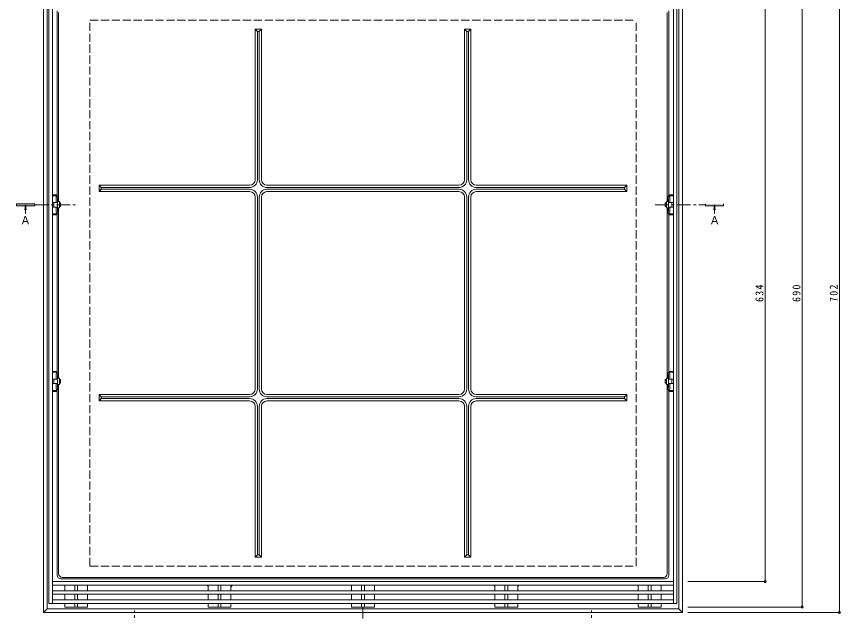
# Model space of a CAD drawing. Units: millimetres at full size, sheet at 1:3; details may follow other scales. Extents: x -1123 to 1153, y -824 to 816.
# Drawn here: x -1002 to -97, y -176 to 479 of the extents above; entities that cross this region are included whole.
import ezdxf
from ezdxf.enums import TextEntityAlignment as Align

# ---------------------------------------------------------------- set-up
doc = ezdxf.new("R2010")
doc.units = ezdxf.units.MM
doc.header["$LTSCALE"] = 3
doc.header["$PDMODE"] = 32
doc.header["$PDSIZE"] = 2.4
for name, pattern in [('CHAIN1', [8, 5, -1, 1, -1]), ('CHAIN2', [12, 9, -1, 1, -1]), ('DASHED3', [4, 3, -1])]:
    doc.linetypes.add(name, pattern=pattern)
for name, color, linetype, lineweight in [('4-0', 3, 'Continuous', 9), ('4-1', 2, 'Continuous', 9), ('4-2', 3, 'Continuous', 9), ('4-4', 2, 'Continuous', 9), ('4-5', 7, 'Continuous', 9)]:
    doc.layers.add(name, color=color, linetype=linetype, lineweight=lineweight)
doc.styles.add('ＭＳ ゴシック', font='')
doc.styles.get('ＭＳ ゴシック').set_extended_font_data('MS Gothic')

msp = doc.modelspace()

# ---------------------------------------------------------------- linework, layer by layer
at = {"layer": '4-0'}
for p, q in [((-957.644, 283.403), (-957.644, 485.387)), ((-956.001, 275.903), (-956.001, 483.744)), ((-287.318, 275.903), (-287.318, 483.744)), ((-285.675, 283.403), (-285.675, 485.387)), ((-733.16, 465.402), (-740.16, 465.402)), ((-737.66, 462.903), (-740.16, 465.402)), ((-740.16, 299.903), (-740.16, 465.402)), ((-735.66, 462.903), (-737.66, 462.903)), ((-737.66, 299.903), (-737.66, 462.903)), ((-733.16, 465.402), (-735.66, 462.903)), ((-735.66, 299.903), (-735.66, 462.903)), ((-733.16, 299.903), (-733.16, 465.402)), ((-510.16, 465.402), (-503.16, 465.402)), ((-510.16, 465.402), (-507.66, 462.903)), ((-510.16, 299.903), (-510.16, 465.402)), ((-507.66, 462.903), (-505.66, 462.903)), ((-507.66, 299.903), (-507.66, 462.903)), ((-505.66, 462.903), (-503.16, 465.402)), ((-505.66, 299.903), (-505.66, 462.903)), ((-503.16, 299.903), (-503.16, 465.402)), ((-911.66, 286.903), (-911.66, 293.903)), ((-909.16, 291.403), (-911.66, 293.903)), ((-746.16, 293.903), (-911.66, 293.903)), ((-909.16, 289.403), (-909.16, 291.403)), ((-746.16, 291.403), (-909.16, 291.403)), ((-516.16, 293.903), (-727.16, 293.903)), ((-727.16, 291.403), (-516.16, 291.403)), ((-497.16, 293.903), (-331.66, 293.903)), ((-497.16, 291.403), (-334.16, 291.403)), ((-334.16, 291.403), (-331.66, 293.903)), ((-334.16, 289.403), (-334.16, 291.403)), ((-331.66, 286.903), (-331.66, 293.903)), ((-957.644, 283.403), (-962.659, 283.403)), ((-962.659, 282.403), (-957.508, 282.403)), ((-957.519, 282.506), (-957.644, 283.403)), ((-957.504, 282.298), (-957.504, 281.903)), ((-911.66, 286.903), (-909.16, 289.403)), ((-746.16, 286.903), (-911.66, 286.903)), ((-746.16, 289.403), (-909.16, 289.403)), ((-740.16, 280.903), (-740.16, 69.903)), ((-737.66, 69.903), (-737.66, 280.903)), ((-735.66, 69.903), (-735.66, 280.903)), ((-733.16, 280.903), (-733.16, 69.903)), ((-727.16, 289.403), (-516.16, 289.403)), ((-516.16, 286.903), (-727.16, 286.903)), ((-510.16, 280.903), (-510.16, 69.903)), ((-507.66, 69.903), (-507.66, 280.903)), ((-505.66, 69.903), (-505.66, 280.903)), ((-503.16, 280.903), (-503.16, 69.903)), ((-497.16, 289.403), (-334.16, 289.403)), ((-497.16, 286.903), (-331.66, 286.903)), ((-331.66, 286.903), (-334.16, 289.403)), ((-285.815, 282.298), (-285.815, 281.903)), ((-280.659, 282.403), (-285.811, 282.403)), ((-285.8, 282.506), (-285.675, 283.403)), ((-285.675, 283.403), (-280.659, 283.403)), ((-958.647, 280.61), (-958.647, 274.903)), ((-957.427, 279.403), (-957.427, 274.903)), ((-956.427, 280.403), (-956.377, 280.403)), ((-956.288, 279.895), (-956.288, 275.903)), ((-287.031, 279.895), (-287.031, 275.903)), ((-286.892, 280.403), (-286.942, 280.403)), ((-285.892, 279.403), (-285.892, 274.903)), ((-284.672, 280.61), (-284.672, 274.903)), ((-958.647, 264.196), (-958.647, 269.903)), ((-957.504, 262.507), (-957.504, 262.903)), ((-957.427, 265.403), (-957.427, 269.903)), ((-956.427, 264.403), (-956.377, 264.403)), ((-956.288, 264.91), (-956.288, 268.903)), ((-956.001, 81.903), (-956.001, 268.903)), ((-287.318, 81.903), (-287.318, 268.903)), ((-287.031, 264.91), (-287.031, 268.903)), ((-286.892, 264.403), (-286.942, 264.403)), ((-285.892, 265.403), (-285.892, 269.903)), ((-285.815, 262.507), (-285.815, 262.903)), ((-284.672, 264.196), (-284.672, 269.903)), ((-962.659, 262.403), (-957.508, 262.403)), ((-957.644, 261.403), (-962.659, 261.403)), ((-957.519, 262.3), (-957.644, 261.403)), ((-957.644, 89.403), (-957.644, 261.403)), ((-280.659, 262.403), (-285.811, 262.403)), ((-285.8, 262.3), (-285.675, 261.403)), ((-285.675, 261.403), (-280.659, 261.403)), ((-285.675, 89.403), (-285.675, 261.403)), ((-957.644, 89.403), (-962.659, 89.403)), ((-962.659, 88.403), (-957.508, 88.403)), ((-958.647, 86.61), (-958.647, 80.903)), ((-957.519, 88.506), (-957.644, 89.403)), ((-957.504, 88.298), (-957.504, 87.903)), ((-957.427, 85.403), (-957.427, 80.903)), ((-956.427, 86.403), (-956.377, 86.403)), ((-956.288, 85.895), (-956.288, 81.903)), ((-287.031, 85.895), (-287.031, 81.903)), ((-286.892, 86.403), (-286.942, 86.403)), ((-285.892, 85.403), (-285.892, 80.903)), ((-285.815, 88.298), (-285.815, 87.903)), ((-280.659, 88.403), (-285.811, 88.403)), ((-285.8, 88.506), (-285.675, 89.403)), ((-285.675, 89.403), (-280.659, 89.403)), ((-284.672, 86.61), (-284.672, 80.903)), ((-958.647, 70.195), (-958.647, 75.903)), ((-957.427, 71.403), (-957.427, 75.903)), ((-956.288, 70.91), (-956.288, 74.903)), ((-956.001, -132.939), (-956.001, 74.903)), ((-287.318, -132.939), (-287.318, 74.903)), ((-287.031, 70.91), (-287.031, 74.903)), ((-285.892, 71.403), (-285.892, 75.903)), ((-284.672, 70.195), (-284.672, 75.903)), ((-962.659, 68.403), (-957.508, 68.403)), ((-957.644, 67.403), (-962.659, 67.403)), ((-957.519, 68.299), (-957.644, 67.403)), ((-957.644, -134.582), (-957.644, 67.403)), ((-957.504, 68.507), (-957.504, 68.903)), ((-956.427, 70.403), (-956.377, 70.403)), ((-911.66, 63.902), (-911.66, 56.903)), ((-911.66, 63.902), (-909.16, 61.403)), ((-746.16, 63.902), (-911.66, 63.902)), ((-516.16, 63.902), (-727.16, 63.902)), ((-497.16, 63.902), (-331.66, 63.902)), ((-331.66, 63.902), (-334.16, 61.403)), ((-331.66, 63.902), (-331.66, 56.903)), ((-286.892, 70.403), (-286.942, 70.403)), ((-285.815, 68.507), (-285.815, 68.903)), ((-280.659, 68.403), (-285.811, 68.403)), ((-285.8, 68.299), (-285.675, 67.403)), ((-285.675, 67.403), (-280.659, 67.403)), ((-285.675, -134.582), (-285.675, 67.403)), ((-909.16, 59.403), (-911.66, 56.903)), ((-746.16, 56.903), (-911.66, 56.903)), ((-909.16, 61.403), (-909.16, 59.403)), ((-746.16, 61.403), (-909.16, 61.403)), ((-746.16, 59.403), (-909.16, 59.403)), ((-727.16, 61.403), (-516.16, 61.403)), ((-727.16, 59.403), (-516.16, 59.403)), ((-516.16, 56.903), (-727.16, 56.903)), ((-497.16, 61.403), (-334.16, 61.403)), ((-497.16, 59.403), (-334.16, 59.403)), ((-497.16, 56.903), (-331.66, 56.903)), ((-334.16, 61.403), (-334.16, 59.403)), ((-334.16, 59.403), (-331.66, 56.903)), ((-740.16, 50.903), (-740.16, -114.597)), ((-737.66, 50.903), (-737.66, -112.097)), ((-735.66, 50.903), (-735.66, -112.097)), ((-733.16, 50.903), (-733.16, -114.597)), ((-510.16, 50.903), (-510.16, -114.597)), ((-507.66, 50.903), (-507.66, -112.097)), ((-505.66, 50.903), (-505.66, -112.097)), ((-503.16, 50.903), (-503.16, -114.597)), ((-737.66, -112.097), (-740.16, -114.597)), ((-733.16, -114.597), (-740.16, -114.597)), ((-735.66, -112.097), (-737.66, -112.097)), ((-733.16, -114.597), (-735.66, -112.097)), ((-510.16, -114.597), (-507.66, -112.097)), ((-510.16, -114.597), (-503.16, -114.597)), ((-507.66, -112.097), (-505.66, -112.097)), ((-505.66, -112.097), (-503.16, -114.597)), ((-289.675, -138.582), (-953.644, -138.582)), ((-291.318, -136.939), (-952.001, -136.939))]:
    msp.add_line(p, q, dxfattribs=at)
for points in [[(-957.875, 281.584), (-957.504, 281.903), (-956.596, 280.806)], [(-285.444, 281.584), (-285.815, 281.903), (-286.723, 280.806)], [(-957.875, 263.222), (-957.504, 262.903), (-956.596, 264)], [(-285.444, 263.222), (-285.815, 262.903), (-286.723, 264)], [(-957.875, 87.583), (-957.504, 87.903), (-956.596, 86.806)], [(-285.444, 87.583), (-285.815, 87.903), (-286.723, 86.806)], [(-957.875, 69.222), (-957.504, 68.903), (-956.596, 69.999)], [(-285.444, 69.222), (-285.815, 68.903), (-286.723, 69.999)]]:
    msp.add_lwpolyline(points, dxfattribs=at)
for centre, radius, start, end in [((-746.16, 299.903), 6, 270, 0), ((-746.16, 299.903), 8.5, 270, 0), ((-727.16, 299.903), 8.5, 180, 270), ((-727.16, 299.903), 6, 180, 270), ((-516.16, 299.903), 6, 270, 0), ((-516.16, 299.903), 8.5, 270, 0), ((-497.16, 299.903), 8.5, 180, 270), ((-497.16, 299.903), 6, 180, 270), ((-957.647, 280.61), 1, 103.18176, 180), ((-959.004, 282.298), 1.5, 0, 7.96295), ((-957.788, 279.895), 1.5, 0, 37.37219), ((-746.16, 280.903), 8.5, 0, 90), ((-746.16, 280.903), 6, 0, 90), ((-727.16, 280.903), 8.5, 90, 180), ((-727.16, 280.903), 6, 90, 180), ((-516.16, 280.903), 8.5, 0, 90), ((-516.16, 280.903), 6, 0, 90), ((-497.16, 280.903), 8.5, 90, 180), ((-497.16, 280.903), 6, 90, 180), ((-285.531, 279.895), 1.5, 142.62781, 180), ((-284.315, 282.298), 1.5, 172.03705, 180), ((-285.672, 280.61), 1, 0, 76.81824), ((-956.427, 279.403), 1, 90, 180), ((-286.892, 279.403), 1, 0, 90), ((-957.647, 264.196), 1, 180, 256.81824), ((-956.427, 265.403), 1, 180, 270), ((-957.788, 264.91), 1.5, 322.62781, 0), ((-285.531, 264.91), 1.5, 180, 217.37219), ((-286.892, 265.403), 1, 270, 0), ((-285.672, 264.196), 1, 283.18176, 0), ((-959.004, 262.507), 1.5, 352.03705, 0), ((-284.315, 262.507), 1.5, 180, 187.96295), ((-957.647, 86.61), 1, 103.18176, 180), ((-959.004, 88.298), 1.5, 0, 7.96295), ((-956.427, 85.403), 1, 90, 180), ((-957.788, 85.895), 1.5, 0, 37.37219), ((-285.531, 85.895), 1.5, 142.62781, 180), ((-286.892, 85.403), 1, 0, 90), ((-284.315, 88.298), 1.5, 172.03705, 180), ((-285.672, 86.61), 1, 0, 76.81824), ((-957.647, 70.195), 1, 180, 256.81824), ((-959.004, 68.507), 1.5, 352.03705, 0), ((-956.427, 71.403), 1, 180, 270), ((-957.788, 70.91), 1.5, 322.62781, 0), ((-746.16, 69.903), 6, 270, 0), ((-746.16, 69.903), 8.5, 270, 0), ((-727.16, 69.903), 8.5, 180, 270), ((-727.16, 69.903), 6, 180, 270), ((-516.16, 69.903), 6, 270, 0), ((-516.16, 69.903), 8.5, 270, 0), ((-497.16, 69.903), 8.5, 180, 270), ((-497.16, 69.903), 6, 180, 270), ((-285.531, 70.91), 1.5, 180, 217.37219), ((-286.892, 71.403), 1, 270, 0), ((-284.315, 68.507), 1.5, 180, 187.96295), ((-285.672, 70.195), 1, 283.18176, 0), ((-746.16, 50.903), 8.5, 0, 90), ((-746.16, 50.903), 6, 0, 90), ((-727.16, 50.903), 8.5, 90, 180), ((-727.16, 50.903), 6, 90, 180), ((-516.16, 50.903), 8.5, 0, 90), ((-516.16, 50.903), 6, 0, 90), ((-497.16, 50.903), 8.5, 90, 180), ((-497.16, 50.903), 6, 90, 180), ((-953.644, -134.582), 4, 180, 270), ((-952.001, -132.939), 4, 180, 270), ((-291.318, -132.939), 4, 270, 0), ((-289.675, -134.582), 4, 270, 0), ((-795.659, -148.597), 4, 0, 48.59062), ((-762.659, -148.597), 4, 131.40926, 180), ((-480.66, -148.597), 4, 0, 48.59062), ((-447.66, -148.597), 4, 131.40926, 180)]:
    msp.add_arc(centre, radius, start, end, dxfattribs=at)
at = {"layer": '4-1'}
for p, q in [((-972.66, -175.597), (-972.66, 526.403)), ((-270.659, -175.597), (-270.659, 526.403)), ((-968.66, -171.598), (-968.66, 522.403)), ((-274.659, -171.598), (-274.659, 522.403)), ((-972.66, -175.597), (-968.66, -171.598)), ((-968.66, -171.598), (-274.659, -171.598)), ((-274.659, -171.598), (-270.659, -175.597)), ((-972.66, -175.597), (-270.659, -175.597))]:
    msp.add_line(p, q, dxfattribs=at)
at = {"layer": '4-1', "linetype": 'DASHED3'}
for p, q in [((-921.66, 475.403), (-321.66, 475.403)), ((-921.66, -124.597), (-921.66, 475.403)), ((-321.66, -124.597), (-321.66, 475.403)), ((-921.66, -124.597), (-321.66, -124.597))]:
    msp.add_line(p, q, dxfattribs=at)
at = {"layer": '4-1', "linetype": 'CHAIN2'}
for p, q in [((-872.66, -211.545), (-872.66, -173.432)), ((-370.659, -211.545), (-370.659, -173.432))]:
    msp.add_line(p, q, dxfattribs=at)
at = {"layer": '4-2'}
for p, q in [((-966.659, -165.597), (-966.659, 516.402)), ((-962.659, -165.597), (-962.659, 516.402)), ((-280.659, -165.597), (-280.659, 516.402)), ((-276.659, -165.597), (-276.659, 516.402)), ((-962.659, -141.597), (-280.659, -141.597)), ((-929.159, -138.582), (-929.159, -138.576)), ((-869.159, -138.582), (-869.159, -138.576)), ((-962.659, -145.597), (-280.659, -145.597)), ((-962.659, -151.597), (-280.659, -151.597)), ((-949.159, -151.597), (-949.159, -145.597)), ((-938.159, -151.597), (-938.159, -145.597)), ((-935.159, -151.597), (-935.159, -145.597)), ((-924.159, -151.597), (-924.159, -145.597)), ((-791.659, -151.597), (-791.659, -145.597)), ((-780.659, -151.597), (-780.659, -145.597)), ((-777.659, -151.597), (-777.659, -145.597)), ((-766.659, -151.597), (-766.659, -145.597)), ((-634.16, -151.597), (-634.16, -145.597)), ((-623.16, -151.597), (-623.16, -145.597)), ((-620.16, -151.597), (-620.16, -145.597)), ((-609.16, -151.597), (-609.16, -145.597)), ((-476.66, -151.597), (-476.66, -145.597)), ((-465.66, -151.597), (-465.66, -145.597)), ((-462.66, -151.597), (-462.66, -145.597)), ((-451.66, -151.597), (-451.66, -145.597)), ((-319.159, -151.597), (-319.159, -145.597)), ((-308.159, -151.597), (-308.159, -145.597)), ((-305.159, -151.597), (-305.159, -145.597)), ((-294.159, -151.597), (-294.159, -145.597)), ((-962.659, -155.597), (-280.659, -155.597)), ((-962.659, -161.597), (-280.659, -161.597)), ((-949.159, -161.597), (-949.159, -155.597)), ((-938.159, -161.597), (-938.159, -155.597)), ((-935.159, -161.597), (-935.159, -155.597)), ((-924.159, -161.597), (-924.159, -155.597)), ((-791.659, -161.597), (-791.659, -155.597)), ((-780.659, -161.597), (-780.659, -155.597)), ((-777.659, -161.597), (-777.659, -155.597)), ((-766.659, -161.597), (-766.659, -155.597)), ((-634.16, -161.597), (-634.16, -155.597)), ((-623.16, -161.597), (-623.16, -155.597)), ((-620.16, -161.597), (-620.16, -155.597)), ((-609.16, -161.597), (-609.16, -155.597)), ((-476.66, -161.597), (-476.66, -155.597)), ((-465.66, -161.597), (-465.66, -155.597)), ((-462.66, -161.597), (-462.66, -155.597)), ((-451.66, -161.597), (-451.66, -155.597)), ((-319.159, -161.597), (-319.159, -155.597)), ((-308.159, -161.597), (-308.159, -155.597)), ((-305.159, -161.597), (-305.159, -155.597)), ((-294.159, -161.597), (-294.159, -155.597)), ((-966.659, -165.597), (-276.659, -165.597)), ((-949.159, -169.597), (-949.159, -165.597)), ((-949.159, -169.597), (-924.159, -169.597)), ((-938.159, -169.597), (-938.159, -165.597)), ((-935.159, -169.597), (-935.159, -165.597)), ((-924.159, -169.597), (-924.159, -165.597)), ((-791.659, -169.597), (-791.659, -165.597)), ((-791.659, -169.597), (-766.659, -169.597)), ((-780.659, -169.597), (-780.659, -165.597)), ((-777.659, -169.597), (-777.659, -165.597)), ((-766.659, -169.597), (-766.659, -165.597)), ((-634.16, -169.597), (-634.16, -165.597)), ((-634.16, -169.597), (-609.16, -169.597)), ((-623.16, -169.597), (-623.16, -165.597)), ((-620.16, -169.597), (-620.16, -165.597)), ((-609.16, -169.597), (-609.16, -165.597)), ((-476.66, -169.597), (-476.66, -165.597)), ((-476.66, -169.597), (-451.66, -169.597)), ((-465.66, -169.597), (-465.66, -165.597)), ((-462.66, -169.597), (-462.66, -165.597)), ((-451.66, -169.597), (-451.66, -165.597)), ((-319.159, -169.597), (-319.159, -165.597)), ((-319.159, -169.597), (-294.159, -169.597)), ((-308.159, -169.597), (-308.159, -165.597)), ((-305.159, -169.597), (-305.159, -165.597)), ((-294.159, -169.597), (-294.159, -165.597))]:
    msp.add_line(p, q, dxfattribs=at)
at = {"layer": '4-4', "color": 7}
for p, q in [((-98.184, 526.403), (-98.184, -175.597)), ((-139.12, 520.403), (-139.12, -169.597)), ((-179.792, 492.403), (-179.792, -141.597)), ((-178.892, -141.597), (-264.659, -141.597)), ((-138.22, -169.597), (-264.659, -169.597)), ((-97.284, -175.597), (-264.659, -175.597))]:
    msp.add_line(p, q, dxfattribs=at)
at = {"layer": '4-4', "color": 4}
for p, q in [((-962.659, 269.903), (-962.659, 274.903)), ((-962.659, 274.903), (-957.16, 274.903)), ((-961.16, 269.903), (-961.16, 274.903)), ((-957.16, 269.903), (-957.16, 274.903)), ((-286.159, 269.903), (-286.159, 274.903)), ((-280.659, 274.903), (-286.159, 274.903)), ((-282.159, 269.903), (-282.159, 274.903)), ((-280.659, 269.903), (-280.659, 274.903)), ((-962.659, 269.903), (-957.16, 269.903)), ((-280.659, 269.903), (-286.159, 269.903)), ((-962.659, 80.903), (-962.659, 75.903)), ((-962.659, 80.903), (-957.16, 80.903)), ((-962.659, 75.903), (-957.16, 75.903)), ((-961.16, 80.903), (-961.16, 75.903)), ((-957.16, 80.903), (-957.16, 75.903)), ((-286.159, 80.903), (-286.159, 75.903)), ((-280.659, 80.903), (-286.159, 80.903)), ((-280.659, 75.903), (-286.159, 75.903)), ((-282.159, 80.903), (-282.159, 75.903)), ((-280.659, 80.903), (-280.659, 75.903))]:
    msp.add_line(p, q, dxfattribs=at)
at = {"layer": '4-4'}
for p, q in [((-955.159, 275.903), (-957.16, 275.903)), ((-957.16, 275.903), (-957.16, 268.903)), ((-955.159, 275.903), (-955.159, 268.903)), ((-955.159, 274.403), (-953.825, 274.403)), ((-955.159, 273.803), (-953.825, 273.803)), ((-953.825, 274.403), (-953.825, 270.403)), ((-289.494, 274.403), (-289.494, 270.403)), ((-288.159, 274.403), (-289.494, 274.403)), ((-288.159, 273.803), (-289.494, 273.803)), ((-288.159, 275.903), (-286.159, 275.903)), ((-288.159, 275.903), (-288.159, 268.903)), ((-286.159, 275.903), (-286.159, 268.903)), ((-955.159, 268.903), (-957.16, 268.903)), ((-955.159, 271.003), (-953.825, 271.003)), ((-955.159, 270.403), (-953.825, 270.403)), ((-288.159, 271.003), (-289.494, 271.003)), ((-288.159, 270.403), (-289.494, 270.403)), ((-288.159, 268.903), (-286.159, 268.903)), ((-957.16, 74.903), (-957.16, 81.903)), ((-955.159, 81.903), (-957.16, 81.903)), ((-955.159, 74.903), (-955.159, 81.903)), ((-288.159, 74.903), (-288.159, 81.903)), ((-288.159, 81.903), (-286.159, 81.903)), ((-286.159, 74.903), (-286.159, 81.903)), ((-955.159, 74.903), (-957.16, 74.903)), ((-955.159, 80.403), (-953.825, 80.403)), ((-955.159, 79.803), (-953.825, 79.803)), ((-955.159, 77.003), (-953.825, 77.003)), ((-955.159, 76.403), (-953.825, 76.403)), ((-953.825, 76.403), (-953.825, 80.403)), ((-289.494, 76.403), (-289.494, 80.403)), ((-288.159, 80.403), (-289.494, 80.403)), ((-288.159, 79.803), (-289.494, 79.803)), ((-288.159, 77.003), (-289.494, 77.003)), ((-288.159, 76.403), (-289.494, 76.403)), ((-288.159, 74.903), (-286.159, 74.903))]:
    msp.add_line(p, q, dxfattribs=at)
at = {"layer": '4-4', "color": 7}
for p in [(-179.792, -141.597), (-139.12, -169.597), (-98.184, -175.597)]:
    msp.add_point(p, dxfattribs=at)
at = {"layer": '4-5', "color": 4}
for p, q in [((-1002.339, 273.403), (-1002.339, 271.403)), ((-982.339, 273.403), (-1002.339, 273.403)), ((-992.573, 272.403), (-993.308, 266.817)), ((-992.573, 272.403), (-991.837, 266.817)), ((-992.573, 272.403), (-992.573, 263)), ((-982.339, 271.403), (-982.339, 273.403)), ((-235.327, 272.403), (-236.062, 266.817)), ((-235.327, 272.403), (-234.591, 266.817)), ((-225.389, 273.403), (-225.389, 271.403)), ((-1002.339, 271.403), (-982.339, 271.403))]:
    msp.add_line(p, q, dxfattribs=at)
at = {"layer": '4-5', "color": 4, "linetype": 'CHAIN1'}
for p, q in [((-982.339, 272.403), (-936.019, 272.403)), ((-300.691, 272.403), (-245.389, 272.403)), ((-621.66, -206.193), (-621.66, -170.152))]:
    msp.add_line(p, q, dxfattribs=at)
at = {"layer": '4-5', "color": 4}
for points in [[(-225.389, 271.403), (-245.389, 271.403), (-245.389, 273.403)], [(-235.327, 272.403), (-235.327, 263.555), (-235.327, 263)]]:
    msp.add_lwpolyline(points, dxfattribs=at)
for points in [[(-982.339, 273.403), (-982.339, 271.403), (-1002.339, 273.403), (-1002.339, 271.403)], [(-245.389, 273.403), (-245.389, 271.403), (-225.389, 273.403), (-225.389, 271.403)]]:
    msp.add_solid(points, dxfattribs=at)

# ---------------------------------------------------------------- texts
at = {"layer": '4-4', "char_height": 8.798, "attachment_point": 7, "rotation": 90, "style": 'ＭＳ ゴシック'}
for s, insert in [('\\T1.27;\\W0.9;634', (-181.592, 165.653)), ('\\T1.27;\\W0.9;690', (-140.92, 165.653)), ('\\T1.27;\\W0.9;702', (-99.984, 165.653))]:
    msp.add_mtext(s, dxfattribs=dict(at, insert=insert))
at = {"layer": '4-5', "color": 2, "style": 'ＭＳ ゴシック'}
for p in [(-998.494, 248.236), (-241.233, 248.236)]:
    msp.add_text('Ａ', height=8.798, dxfattribs=at).set_placement(p, align=Align.BOTTOM_LEFT)

doc.saveas('drawing.dxf')
